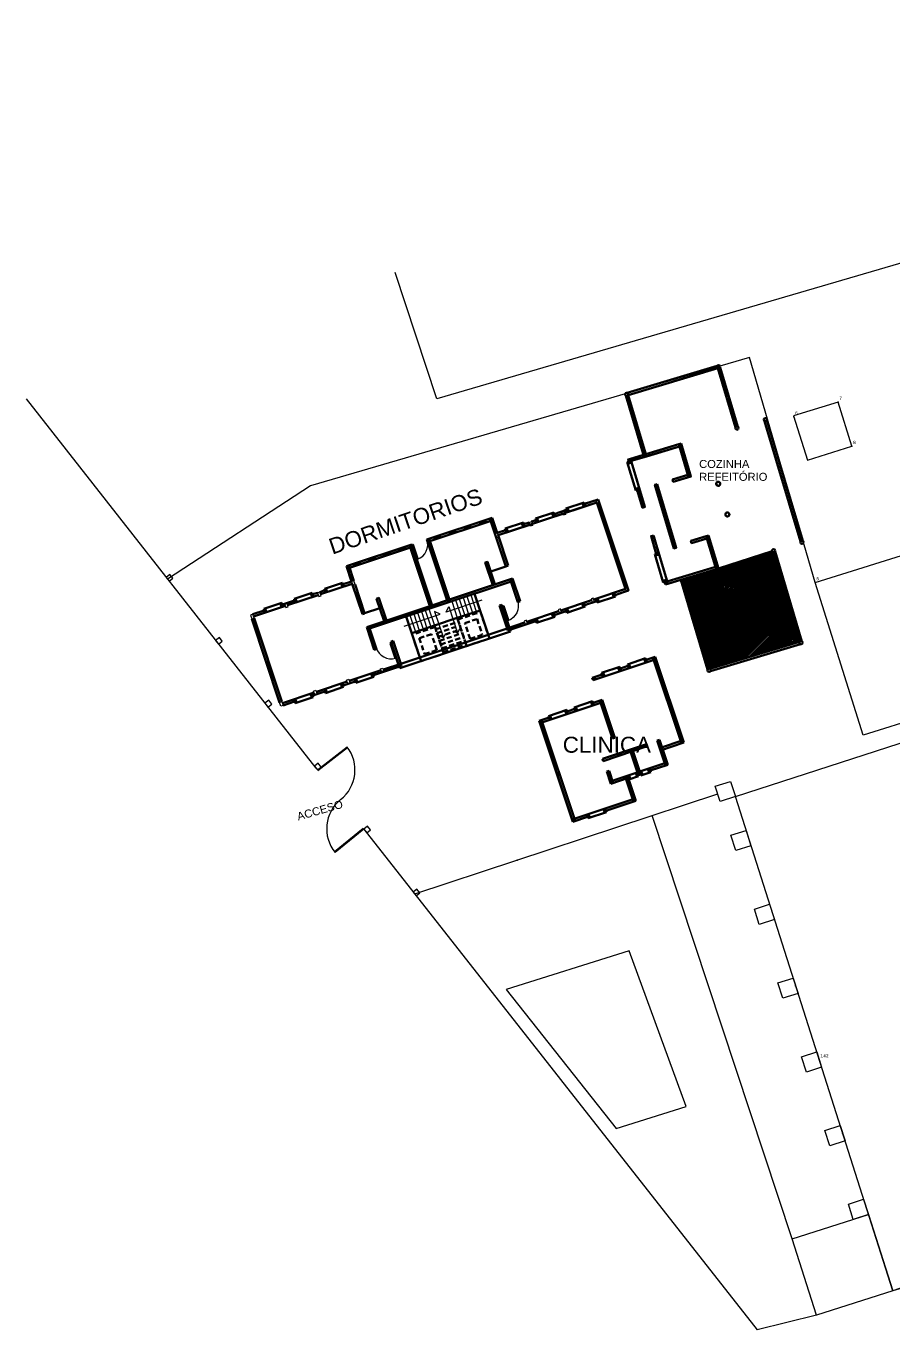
# Model space of a CAD drawing. Extents: x -98 to 79, y 8 to 90.
# Drawn here: x -97.9 to -43.7, y 8.5 to 89.9 of the extents above; entities that cross this region are included whole.
import ezdxf
from ezdxf.enums import TextEntityAlignment as Align

# ---------------------------------------------------------------- set-up
doc = ezdxf.new("R2010")
doc.units = 0
doc.header["$MEASUREMENT"] = 0
doc.linetypes.add('ACAD_ISO04W100', pattern=[30.5, 24, -3, 0.5, -3])
doc.linetypes.add('HIDDEN2', pattern=[4.7625, 3.175, -1.5875])
doc.layers.get('0').update_dxf_attribs({"linetype": 'CONTINUOUS'})
for name, color, linetype in [('CAMPOS', 7, 'CONTINUOUS'), ('CASTILLOS', 8, 'CONTINUOUS'), ('CVL_PUNTO', 7, 'CONTINUOUS'), ('EJES', 7, 'CONTINUOUS'), ('PUERTA', 35, 'CONTINUOUS')]:
    doc.layers.add(name, color=color, linetype=linetype)
doc.layers.add('MURO', color=7, linetype='CONTINUOUS', lineweight=53)
doc.styles.add('MONOTXT4', font='MONOTXT4.shx')
doc.styles.get("Standard").update_dxf_attribs({"font": 'arial.ttf'})

# ---------------------------------------------------------------- blocks, each defined once
blk = doc.blocks.new('P100')
at = {"layer": 'PUERTA'}
for p, q in [((0.95, 0), (0.9, 0)), ((0.9, 0), (0.9, -0.995)), ((0.95, 0), (0.95, -0.999))]:
    blk.add_line(p, q, dxfattribs=at)
blk.add_arc((1, 0), 1, 180, 267.13402, dxfattribs=at)
blk = doc.blocks.new('DORMITORIOS')
for p, q in [((-15.8, 6.85), (-15.8, 7)), ((-15.774, 6.963), (-15.426, 6.963)), ((-15.763, 6.94), (-15.437, 6.94)), ((-15.763, 6.93), (-15.437, 6.93)), ((-15.761, 6.887), (-15.439, 6.887)), ((-15.75, 6.92), (-15.45, 6.92)), ((-15.75, 6.917), (-15.45, 6.917)), ((-15.4, 7), (-15.4, 6.85)), ((-14.8, 6.85), (-14.8, 7)), ((-14.774, 6.963), (-14.426, 6.963)), ((-14.763, 6.94), (-14.437, 6.94)), ((-14.763, 6.93), (-14.437, 6.93)), ((-14.761, 6.887), (-14.439, 6.887)), ((-14.75, 6.92), (-14.45, 6.92)), ((-14.75, 6.917), (-14.45, 6.917)), ((-14.4, 7), (-14.4, 6.85)), ((-13.8, 6.85), (-13.8, 7)), ((-13.774, 6.963), (-13.426, 6.963)), ((-13.763, 6.94), (-13.437, 6.94)), ((-13.763, 6.93), (-13.437, 6.93)), ((-13.761, 6.887), (-13.439, 6.887)), ((-13.75, 6.92), (-13.45, 6.92)), ((-13.75, 6.917), (-13.45, 6.917)), ((-13.4, 7), (-13.4, 6.85)), ((-12.8, 6.85), (-12.8, 7)), ((-12.774, 6.963), (-12.426, 6.963)), ((-12.763, 6.94), (-12.437, 6.94)), ((-12.763, 6.93), (-12.437, 6.93)), ((-12.761, 6.887), (-12.439, 6.887)), ((-12.75, 6.92), (-12.45, 6.92)), ((-12.75, 6.917), (-12.45, 6.917)), ((-12.4, 7), (-12.4, 6.85)), ((-10.5, 6.85), (-10.5, 7)), ((-10.474, 6.963), (-10.126, 6.963)), ((-10.463, 6.94), (-10.137, 6.94)), ((-10.463, 6.93), (-10.137, 6.93)), ((-10.461, 6.887), (-10.139, 6.887)), ((-10.45, 6.92), (-10.15, 6.92)), ((-10.45, 6.917), (-10.15, 6.917)), ((-10.1, 7), (-10.1, 6.85)), ((-9.5, 6.85), (-9.5, 7)), ((-9.474, 6.963), (-9.126, 6.963)), ((-9.463, 6.94), (-9.137, 6.94)), ((-9.463, 6.93), (-9.137, 6.93)), ((-9.461, 6.887), (-9.139, 6.887)), ((-9.45, 6.92), (-9.15, 6.92)), ((-9.45, 6.917), (-9.15, 6.917)), ((-9.1, 7), (-9.1, 6.85)), ((-8.5, 6.85), (-8.5, 7)), ((-8.474, 6.963), (-8.126, 6.963)), ((-8.463, 6.94), (-8.137, 6.94)), ((-8.463, 6.93), (-8.137, 6.93)), ((-8.461, 6.887), (-8.139, 6.887)), ((-8.45, 6.92), (-8.15, 6.92)), ((-8.45, 6.917), (-8.15, 6.917)), ((-8.1, 7), (-8.1, 6.85)), ((-7.5, 6.85), (-7.5, 7)), ((-7.474, 6.963), (-7.126, 6.963)), ((-7.463, 6.94), (-7.137, 6.94)), ((-7.463, 6.93), (-7.137, 6.93)), ((-7.461, 6.887), (-7.139, 6.887)), ((-7.45, 6.92), (-7.15, 6.92)), ((-7.45, 6.917), (-7.15, 6.917)), ((-7.1, 7), (-7.1, 6.85))]:
    blk.add_line(p, q)
at = {"lineweight": 30}
for points in [[(-15.774, 6.963), (-15.795, 6.963, 0.414214), (-15.797, 6.961), (-15.797, 6.889, 0.414214), (-15.795, 6.887), (-15.761, 6.887, 0.414214), (-15.759, 6.889), (-15.759, 6.915, -0.414214), (-15.757, 6.917), (-15.75, 6.917, 0.414214), (-15.749, 6.918), (-15.749, 6.919, 0.414214), (-15.75, 6.92), (-15.77, 6.92, -0.414214), (-15.772, 6.922), (-15.772, 6.961, 0.414214)], [(-15.769, 6.93), (-15.763, 6.93, 0.414214), (-15.761, 6.932), (-15.761, 6.938, 0.414214), (-15.763, 6.94), (-15.769, 6.94, 0.414214), (-15.771, 6.938), (-15.771, 6.932, 0.414214)], [(-15.426, 6.963), (-15.405, 6.963, -0.414214), (-15.403, 6.961), (-15.403, 6.889, -0.414214), (-15.405, 6.887), (-15.439, 6.887, -0.414214), (-15.441, 6.889), (-15.441, 6.915, 0.414214), (-15.443, 6.917), (-15.45, 6.917, -0.414214), (-15.451, 6.918), (-15.451, 6.919, -0.414214), (-15.45, 6.92), (-15.43, 6.92, 0.414214), (-15.428, 6.922), (-15.428, 6.961, -0.414214)], [(-15.431, 6.93), (-15.437, 6.93, -0.414214), (-15.439, 6.932), (-15.439, 6.938, -0.414214), (-15.437, 6.94), (-15.431, 6.94, -0.414214), (-15.429, 6.938), (-15.429, 6.932, -0.414214)], [(-14.774, 6.963), (-14.795, 6.963, 0.414214), (-14.797, 6.961), (-14.797, 6.889, 0.414214), (-14.795, 6.887), (-14.761, 6.887, 0.414214), (-14.759, 6.889), (-14.759, 6.915, -0.414214), (-14.757, 6.917), (-14.75, 6.917, 0.414214), (-14.749, 6.918), (-14.749, 6.919, 0.414214), (-14.75, 6.92), (-14.77, 6.92, -0.414214), (-14.772, 6.922), (-14.772, 6.961, 0.414214)], [(-14.769, 6.93), (-14.763, 6.93, 0.414214), (-14.761, 6.932), (-14.761, 6.938, 0.414214), (-14.763, 6.94), (-14.769, 6.94, 0.414214), (-14.771, 6.938), (-14.771, 6.932, 0.414214)], [(-14.426, 6.963), (-14.405, 6.963, -0.414214), (-14.403, 6.961), (-14.403, 6.889, -0.414214), (-14.405, 6.887), (-14.439, 6.887, -0.414214), (-14.441, 6.889), (-14.441, 6.915, 0.414214), (-14.443, 6.917), (-14.45, 6.917, -0.414214), (-14.451, 6.918), (-14.451, 6.919, -0.414214), (-14.45, 6.92), (-14.43, 6.92, 0.414214), (-14.428, 6.922), (-14.428, 6.961, -0.414214)], [(-14.431, 6.93), (-14.437, 6.93, -0.414214), (-14.439, 6.932), (-14.439, 6.938, -0.414214), (-14.437, 6.94), (-14.431, 6.94, -0.414214), (-14.429, 6.938), (-14.429, 6.932, -0.414214)], [(-13.774, 6.963), (-13.795, 6.963, 0.414214), (-13.797, 6.961), (-13.797, 6.889, 0.414214), (-13.795, 6.887), (-13.761, 6.887, 0.414214), (-13.759, 6.889), (-13.759, 6.915, -0.414214), (-13.757, 6.917), (-13.75, 6.917, 0.414214), (-13.749, 6.918), (-13.749, 6.919, 0.414214), (-13.75, 6.92), (-13.77, 6.92, -0.414214), (-13.772, 6.922), (-13.772, 6.961, 0.414214)], [(-13.769, 6.93), (-13.763, 6.93, 0.414214), (-13.761, 6.932), (-13.761, 6.938, 0.414214), (-13.763, 6.94), (-13.769, 6.94, 0.414214), (-13.771, 6.938), (-13.771, 6.932, 0.414214)], [(-13.426, 6.963), (-13.405, 6.963, -0.414214), (-13.403, 6.961), (-13.403, 6.889, -0.414214), (-13.405, 6.887), (-13.439, 6.887, -0.414214), (-13.441, 6.889), (-13.441, 6.915, 0.414214), (-13.443, 6.917), (-13.45, 6.917, -0.414214), (-13.451, 6.918), (-13.451, 6.919, -0.414214), (-13.45, 6.92), (-13.43, 6.92, 0.414214), (-13.428, 6.922), (-13.428, 6.961, -0.414214)], [(-13.431, 6.93), (-13.437, 6.93, -0.414214), (-13.439, 6.932), (-13.439, 6.938, -0.414214), (-13.437, 6.94), (-13.431, 6.94, -0.414214), (-13.429, 6.938), (-13.429, 6.932, -0.414214)], [(-12.774, 6.963), (-12.795, 6.963, 0.414214), (-12.797, 6.961), (-12.797, 6.889, 0.414214), (-12.795, 6.887), (-12.761, 6.887, 0.414214), (-12.759, 6.889), (-12.759, 6.915, -0.414214), (-12.757, 6.917), (-12.75, 6.917, 0.414214), (-12.749, 6.918), (-12.749, 6.919, 0.414214), (-12.75, 6.92), (-12.77, 6.92, -0.414214), (-12.772, 6.922), (-12.772, 6.961, 0.414214)], [(-12.769, 6.93), (-12.763, 6.93, 0.414214), (-12.761, 6.932), (-12.761, 6.938, 0.414214), (-12.763, 6.94), (-12.769, 6.94, 0.414214), (-12.771, 6.938), (-12.771, 6.932, 0.414214)], [(-12.426, 6.963), (-12.405, 6.963, -0.414214), (-12.403, 6.961), (-12.403, 6.889, -0.414214), (-12.405, 6.887), (-12.439, 6.887, -0.414214), (-12.441, 6.889), (-12.441, 6.915, 0.414214), (-12.443, 6.917), (-12.45, 6.917, -0.414214), (-12.451, 6.918), (-12.451, 6.919, -0.414214), (-12.45, 6.92), (-12.43, 6.92, 0.414214), (-12.428, 6.922), (-12.428, 6.961, -0.414214)], [(-12.431, 6.93), (-12.437, 6.93, -0.414214), (-12.439, 6.932), (-12.439, 6.938, -0.414214), (-12.437, 6.94), (-12.431, 6.94, -0.414214), (-12.429, 6.938), (-12.429, 6.932, -0.414214)], [(-10.474, 6.963), (-10.495, 6.963, 0.414214), (-10.497, 6.961), (-10.497, 6.889, 0.414214), (-10.495, 6.887), (-10.461, 6.887, 0.414214), (-10.459, 6.889), (-10.459, 6.915, -0.414214), (-10.457, 6.917), (-10.45, 6.917, 0.414214), (-10.449, 6.918), (-10.449, 6.919, 0.414214), (-10.45, 6.92), (-10.47, 6.92, -0.414214), (-10.472, 6.922), (-10.472, 6.961, 0.414214)], [(-10.469, 6.93), (-10.463, 6.93, 0.414214), (-10.461, 6.932), (-10.461, 6.938, 0.414214), (-10.463, 6.94), (-10.469, 6.94, 0.414214), (-10.471, 6.938), (-10.471, 6.932, 0.414214)], [(-10.126, 6.963), (-10.105, 6.963, -0.414214), (-10.103, 6.961), (-10.103, 6.889, -0.414214), (-10.105, 6.887), (-10.139, 6.887, -0.414214), (-10.141, 6.889), (-10.141, 6.915, 0.414214), (-10.143, 6.917), (-10.15, 6.917, -0.414214), (-10.151, 6.918), (-10.151, 6.919, -0.414214), (-10.15, 6.92), (-10.13, 6.92, 0.414214), (-10.128, 6.922), (-10.128, 6.961, -0.414214)], [(-10.131, 6.93), (-10.137, 6.93, -0.414214), (-10.139, 6.932), (-10.139, 6.938, -0.414214), (-10.137, 6.94), (-10.131, 6.94, -0.414214), (-10.129, 6.938), (-10.129, 6.932, -0.414214)], [(-9.474, 6.963), (-9.495, 6.963, 0.414214), (-9.497, 6.961), (-9.497, 6.889, 0.414214), (-9.495, 6.887), (-9.461, 6.887, 0.414214), (-9.459, 6.889), (-9.459, 6.915, -0.414214), (-9.457, 6.917), (-9.45, 6.917, 0.414214), (-9.449, 6.918), (-9.449, 6.919, 0.414214), (-9.45, 6.92), (-9.47, 6.92, -0.414214), (-9.472, 6.922), (-9.472, 6.961, 0.414214)], [(-9.469, 6.93), (-9.463, 6.93, 0.414214), (-9.461, 6.932), (-9.461, 6.938, 0.414214), (-9.463, 6.94), (-9.469, 6.94, 0.414214), (-9.471, 6.938), (-9.471, 6.932, 0.414214)], [(-9.126, 6.963), (-9.105, 6.963, -0.414214), (-9.103, 6.961), (-9.103, 6.889, -0.414214), (-9.105, 6.887), (-9.139, 6.887, -0.414214), (-9.141, 6.889), (-9.141, 6.915, 0.414214), (-9.143, 6.917), (-9.15, 6.917, -0.414214), (-9.151, 6.918), (-9.151, 6.919, -0.414214), (-9.15, 6.92), (-9.13, 6.92, 0.414214), (-9.128, 6.922), (-9.128, 6.961, -0.414214)], [(-9.131, 6.93), (-9.137, 6.93, -0.414214), (-9.139, 6.932), (-9.139, 6.938, -0.414214), (-9.137, 6.94), (-9.131, 6.94, -0.414214), (-9.129, 6.938), (-9.129, 6.932, -0.414214)], [(-8.474, 6.963), (-8.495, 6.963, 0.414214), (-8.497, 6.961), (-8.497, 6.889, 0.414214), (-8.495, 6.887), (-8.461, 6.887, 0.414214), (-8.459, 6.889), (-8.459, 6.915, -0.414214), (-8.457, 6.917), (-8.45, 6.917, 0.414214), (-8.449, 6.918), (-8.449, 6.919, 0.414214), (-8.45, 6.92), (-8.47, 6.92, -0.414214), (-8.472, 6.922), (-8.472, 6.961, 0.414214)], [(-8.469, 6.93), (-8.463, 6.93, 0.414214), (-8.461, 6.932), (-8.461, 6.938, 0.414214), (-8.463, 6.94), (-8.469, 6.94, 0.414214), (-8.471, 6.938), (-8.471, 6.932, 0.414214)], [(-8.126, 6.963), (-8.105, 6.963, -0.414214), (-8.103, 6.961), (-8.103, 6.889, -0.414214), (-8.105, 6.887), (-8.139, 6.887, -0.414214), (-8.141, 6.889), (-8.141, 6.915, 0.414214), (-8.143, 6.917), (-8.15, 6.917, -0.414214), (-8.151, 6.918), (-8.151, 6.919, -0.414214), (-8.15, 6.92), (-8.13, 6.92, 0.414214), (-8.128, 6.922), (-8.128, 6.961, -0.414214)], [(-8.131, 6.93), (-8.137, 6.93, -0.414214), (-8.139, 6.932), (-8.139, 6.938, -0.414214), (-8.137, 6.94), (-8.131, 6.94, -0.414214), (-8.129, 6.938), (-8.129, 6.932, -0.414214)], [(-7.474, 6.963), (-7.495, 6.963, 0.414214), (-7.497, 6.961), (-7.497, 6.889, 0.414214), (-7.495, 6.887), (-7.461, 6.887, 0.414214), (-7.459, 6.889), (-7.459, 6.915, -0.414214), (-7.457, 6.917), (-7.45, 6.917, 0.414214), (-7.449, 6.918), (-7.449, 6.919, 0.414214), (-7.45, 6.92), (-7.47, 6.92, -0.414214), (-7.472, 6.922), (-7.472, 6.961, 0.414214)], [(-7.469, 6.93), (-7.463, 6.93, 0.414214), (-7.461, 6.932), (-7.461, 6.938, 0.414214), (-7.463, 6.94), (-7.469, 6.94, 0.414214), (-7.471, 6.938), (-7.471, 6.932, 0.414214)], [(-7.126, 6.963), (-7.105, 6.963, -0.414214), (-7.103, 6.961), (-7.103, 6.889, -0.414214), (-7.105, 6.887), (-7.139, 6.887, -0.414214), (-7.141, 6.889), (-7.141, 6.915, 0.414214), (-7.143, 6.917), (-7.15, 6.917, -0.414214), (-7.151, 6.918), (-7.151, 6.919, -0.414214), (-7.15, 6.92), (-7.13, 6.92, 0.414214), (-7.128, 6.922), (-7.128, 6.961, -0.414214)], [(-7.131, 6.93), (-7.137, 6.93, -0.414214), (-7.139, 6.932), (-7.139, 6.938, -0.414214), (-7.137, 6.94), (-7.131, 6.94, -0.414214), (-7.129, 6.938), (-7.129, 6.932, -0.414214)]]:
    blk.add_lwpolyline(points, format="xyb", close=True, dxfattribs=at)
at = {"color": 4}
for points in [[(-15.5, 6.922), (-15.771, 6.922), (-15.771, 6.928), (-15.5, 6.928), (-15.429, 6.928), (-15.429, 6.922)], [(-14.5, 6.922), (-14.771, 6.922), (-14.771, 6.928), (-14.5, 6.928), (-14.429, 6.928), (-14.429, 6.922)], [(-13.5, 6.922), (-13.771, 6.922), (-13.771, 6.928), (-13.5, 6.928), (-13.429, 6.928), (-13.429, 6.922)], [(-12.5, 6.922), (-12.771, 6.922), (-12.771, 6.928), (-12.5, 6.928), (-12.429, 6.928), (-12.429, 6.922)], [(-10.2, 6.922), (-10.471, 6.922), (-10.471, 6.928), (-10.2, 6.928), (-10.129, 6.928), (-10.129, 6.922)], [(-9.2, 6.922), (-9.471, 6.922), (-9.471, 6.928), (-9.2, 6.928), (-9.129, 6.928), (-9.129, 6.922)], [(-8.2, 6.922), (-8.471, 6.922), (-8.471, 6.928), (-8.2, 6.928), (-8.129, 6.928), (-8.129, 6.922)], [(-7.2, 6.922), (-7.471, 6.922), (-7.471, 6.928), (-7.2, 6.928), (-7.129, 6.928), (-7.129, 6.922)]]:
    blk.add_lwpolyline(points, close=True, dxfattribs=at)
at = {"layer": 'CASTILLOS', "color": 41}
for p, q in [((-13.45, 2.85), (-13.45, 1.75)), ((-13.2, 2.85), (-13.2, 1.75)), ((-12.95, 2.85), (-12.95, 1.75)), ((-12.7, 2.85), (-12.7, 1.75)), ((-12.45, 2.85), (-12.45, 1.75)), ((-12.2, 2.85), (-12.2, 1.75)), ((-11.648, 2.317), (-11.919, 2.587)), ((-11.919, 2.587), (-11.919, 0.836)), ((-11.252, 2.317), (-10.981, 2.587)), ((-10.981, 2.587), (-10.981, 0.836)), ((-10.7, 2.85), (-10.7, 1.75)), ((-10.45, 2.85), (-10.45, 1.75)), ((-10.2, 2.85), (-10.2, 1.75)), ((-9.95, 2.85), (-9.95, 1.75)), ((-9.7, 2.85), (-9.7, 1.75)), ((-9.45, 2.85), (-9.45, 1.75)), ((-14, 2.317), (-11.648, 2.317)), ((-8.9, 2.317), (-11.252, 2.317)), ((-11.919, 0.836), (-12.133, 1.049)), ((-11.919, 0.836), (-11.705, 1.049)), ((-10.981, 0.836), (-11.195, 1.049)), ((-10.981, 0.836), (-10.767, 1.049))]:
    blk.add_line(p, q, dxfattribs=at)
at = {"layer": 'CASTILLOS'}
for points in [[(-22.9, 5.75), (-22.75, 5.75), (-22.75, 6), (-22.9, 6)], [(-20.658, 5.75), (-20.508, 5.75), (-20.508, 6), (-20.658, 6)], [(-18.492, 5.75), (-18.342, 5.75), (-18.342, 6), (-18.492, 6)], [(-16.25, 5.75), (-16.1, 5.75), (-16.1, 6), (-16.25, 6)], [(-6.65, 5.75), (-6.8, 5.75), (-6.8, 6), (-6.65, 6)], [(-4.408, 5.75), (-4.558, 5.75), (-4.558, 6), (-4.408, 6)], [(-2.242, 5.75), (-2.392, 5.75), (-2.392, 6), (-2.242, 6)], [(0, 5.75), (-0.15, 5.75), (-0.15, 6), (0, 6)], [(-22.9, 0.25), (-22.75, 0.25), (-22.75, 0), (-22.9, 0)], [(-20.658, 0.25), (-20.508, 0.25), (-20.508, 0), (-20.658, 0)], [(-18.492, 0.25), (-18.342, 0.25), (-18.342, 0), (-18.492, 0)], [(-16.25, 0.25), (-16.1, 0.25), (-16.1, 0), (-16.25, 0)], [(-6.65, 0.25), (-6.8, 0.25), (-6.8, 0), (-6.65, 0)], [(-4.408, 0.25), (-4.558, 0.25), (-4.558, 0), (-4.408, 0)], [(-2.242, 0.25), (-2.392, 0.25), (-2.392, 0), (-2.242, 0)], [(0, 0.25), (-0.15, 0.25), (-0.15, 0), (0, 0)]]:
    blk.add_lwpolyline(points, close=True, dxfattribs=at)
at = {"layer": 'CVL_PUNTO', "color": 2}
blk.add_point((0, 0, 99.025), dxfattribs=at)
at = {"layer": 'EJES', "linetype": 'ACAD_ISO04W100', "ltscale": 0.01}
for p in [(-16.8, 0.075), (-15.025, 0.075)]:
    blk.add_line(p, (-15.025, 0.075), dxfattribs=at)
at = {"layer": 'MURO'}
for p, q in [((-16.25, 6), (-16.25, 7)), ((-16.25, 7), (-11.95, 7)), ((-16.25, 6.85), (-11.95, 6.85)), ((-16.1, 6), (-16.1, 7)), ((-16.1, 6.85), (-12.1, 6.85)), ((-12.1, 7), (-12.1, 2.85)), ((-11.95, 7), (-11.95, 2.85)), ((-10.95, 2.85), (-10.95, 7)), ((-10.95, 7), (-6.65, 7)), ((-10.95, 6.85), (-6.65, 6.85)), ((-10.8, 2.85), (-10.8, 7)), ((-6.8, 7), (-6.8, 3.85)), ((-6.65, 7), (-6.65, 6)), ((-22.9, 5.75), (-22.9, 0.25)), ((-22, 6), (-22.75, 6)), ((-22.75, 5.85), (-20.658, 5.85)), ((-22.75, 0.25), (-22.75, 5.75)), ((-20.8, 6.1), (-22, 6.1)), ((-22, 6.1), (-22, 5.85)), ((-21.9, 6.1), (-21.9, 5.85)), ((-20.9, 6.1), (-20.9, 5.85)), ((-20.8, 6.1), (-20.8, 5.85)), ((-20, 6), (-20.8, 6)), ((-20.508, 5.85), (-18.492, 5.85)), ((-20, 6.1), (-20, 5.85)), ((-18.8, 6.1), (-20, 6.1)), ((-19.9, 6.1), (-19.9, 5.85)), ((-18.9, 6.1), (-18.9, 5.85)), ((-18.8, 6.1), (-18.8, 5.85)), ((-18.492, 6), (-18.8, 6)), ((-18, 6), (-18.342, 6)), ((-18.342, 5.85), (-16.25, 5.85)), ((-16.8, 6.1), (-18, 6.1)), ((-18, 6.1), (-18, 5.85)), ((-17.9, 6.1), (-17.9, 5.85)), ((-16.9, 6.1), (-16.9, 5.85)), ((-16.8, 6.1), (-16.8, 5.85)), ((-16.8, 6), (-16.25, 6)), ((-16.25, 5.85), (-16.25, 3.85)), ((-16.1, 3.851), (-16.1, 5.75)), ((-6.65, 6), (-6.1, 6)), ((-6.65, 3.85), (-6.65, 5.85)), ((-6.65, 5.85), (-0.15, 5.85)), ((-4.558, 5.85), (-6.65, 5.85)), ((-6.1, 6.1), (-4.9, 6.1)), ((-6.1, 6.1), (-6.1, 5.85)), ((-6, 6.1), (-6, 5.85)), ((-5, 6.1), (-5, 5.85)), ((-4.9, 6.1), (-4.9, 5.85)), ((-4.9, 6), (-4.558, 6)), ((-4.408, 6), (-4.1, 6)), ((-2.392, 5.85), (-4.408, 5.85)), ((-4.1, 6.1), (-4.1, 5.85)), ((-4.1, 6.1), (-2.9, 6.1)), ((-4, 6.1), (-4, 5.85)), ((-3, 6.1), (-3, 5.85)), ((-2.9, 6.1), (-2.9, 5.85)), ((-2.9, 6), (-2.1, 6)), ((-0.15, 5.85), (-2.242, 5.85)), ((-2.1, 6.1), (-0.9, 6.1)), ((-2.1, 6.1), (-2.1, 5.85)), ((-2, 6.1), (-2, 5.85)), ((-1, 6.1), (-1, 5.85)), ((-0.9, 6.1), (-0.9, 5.85)), ((-0.9, 6), (0, 6)), ((-0.9, 6), (-0.15, 6)), ((-0.15, 5.85), (-0.15, 0.15)), ((0, 6), (0, 0)), ((-15.1, 3), (-15.1, 4.48)), ((-14.951, 4.481), (-15.099, 4.481)), ((-14.95, 3), (-14.95, 4.48)), ((-7.95, 3), (-7.95, 4.48)), ((-7.949, 4.481), (-7.801, 4.481)), ((-7.8, 3), (-7.8, 4.48)), ((-16.25, 3.85), (-16.101, 3.85)), ((-16.1, 3.851), (-15.1, 3.851)), ((-6.8, 3.85), (-7.8, 3.85)), ((-6.65, 3.85), (-6.8, 3.85)), ((-12.1, 3), (-16.25, 3)), ((-16.25, 3), (-16.25, 3)), ((-16.25, 3), (-16.25, 1.5)), ((-16.25, 2.85), (-6.65, 2.85)), ((-16.1, 1.5), (-16.1, 3)), ((-13.7, 0.15), (-13.7, 2.85)), ((-12.1, 3), (-10.8, 3)), ((-6.65, 3), (-10.8, 3)), ((-9.2, 0.15), (-9.2, 2.85)), ((-6.8, 3), (-6.8, 1.5)), ((-6.65, 1.5), (-6.65, 3)), ((-16.1, 1.65), (-16.25, 1.65)), ((-14.95, 1.65), (-15.1, 1.65)), ((-15.1, 1.65), (-15.1, 0)), ((-14.95, 0), (-14.95, 1.65)), ((-13.7, 1.75), (-12.2, 1.75)), ((-12.2, 1.75), (-10.7, 1.75)), ((-10.7, 1.75), (-9.2, 1.75)), ((-7.8, 1.65), (-7.95, 1.65)), ((-7.95, 1.65), (-7.95, 0)), ((-7.8, 0), (-7.8, 1.65)), ((-6.8, 1.65), (-6.65, 1.65)), ((-16.25, 1.5), (-16.1, 1.5)), ((-16.25, 1.5), (-16.1, 1.5)), ((-15.1, 1.5), (-14.95, 1.5)), ((-7.8, 1.5), (-7.95, 1.5)), ((-6.8, 1.5), (-6.65, 1.5)), ((-20.658, 0.15), (-22.75, 0.15)), ((-22, -0.1), (-22, 0.15)), ((-21.9, -0.1), (-21.9, 0.15)), ((-20.9, -0.1), (-20.9, 0.15)), ((-20.8, -0.1), (-20.8, 0.15)), ((-18.492, 0.15), (-20.508, 0.15)), ((-20, -0.1), (-20, 0.15)), ((-19.9, -0.1), (-19.9, 0.15)), ((-18.9, -0.1), (-18.9, 0.15)), ((-18.8, -0.1), (-18.8, 0.15)), ((-16.25, 0.15), (-18.342, 0.15)), ((-18, -0.1), (-18, 0.15)), ((-17.9, -0.1), (-17.9, 0.15)), ((-16.9, -0.1), (-16.9, 0.15)), ((-16.8, -0.1), (-16.8, 0.15)), ((-14.95, 0.15), (-16.1, 0.15)), ((-7.95, 0.15), (-14.95, 0.15)), ((-7.95, 0.15), (-6.8, 0.15)), ((-6.65, 0.15), (-4.558, 0.15)), ((-6.1, -0.1), (-6.1, 0.15)), ((-6, -0.1), (-6, 0.15)), ((-5, -0.1), (-5, 0.15)), ((-4.9, -0.1), (-4.9, 0.15)), ((-4.408, 0.15), (-2.392, 0.15)), ((-4.1, -0.1), (-4.1, 0.15)), ((-4, -0.1), (-4, 0.15)), ((-3, -0.1), (-3, 0.15)), ((-2.9, -0.1), (-2.9, 0.15)), ((-2.242, 0.15), (-0.15, 0.15)), ((-2.1, -0.1), (-2.1, 0.15)), ((-2, -0.1), (-2, 0.15)), ((-1, -0.1), (-1, 0.15)), ((-0.9, -0.1), (-0.9, 0.15)), ((-22, 0), (-22.75, 0)), ((-20.8, -0.1), (-22, -0.1)), ((-20, 0), (-20.8, 0)), ((-20, 0), (-20.8, 0)), ((-18.8, -0.1), (-20, -0.1)), ((-18, 0), (-18.8, 0)), ((-18, 0), (-18.8, 0)), ((-16.8, -0.1), (-18, -0.1)), ((-16.8, 0), (-14.95, 0)), ((-15.1, 0), (-15.1, -0.1)), ((-15.1, -0.1), (-7.8, -0.1)), ((-7.95, 0), (-6.1, 0)), ((-7.8, 0), (-7.8, -0.1)), ((-6.1, -0.1), (-4.9, -0.1)), ((-4.9, 0), (-4.1, 0)), ((-4.9, 0), (-4.1, 0)), ((-4.1, -0.1), (-2.9, -0.1)), ((-2.9, 0), (-2.1, 0)), ((-2.9, 0), (-2.1, 0)), ((-2.1, -0.1), (-0.9, -0.1)), ((-0.9, 0), (0, 0)), ((-0.9, 0), (-0.15, 0))]:
    blk.add_line(p, q, dxfattribs=at)
at = {"layer": 'MURO', "linetype": 'HIDDEN2', "ltscale": 0.1}
for p, q in [((-12.2, 1.75), (-12.2, 0)), ((-10.7, 1.75), (-10.7, 0)), ((-12.2, 1.5), (-10.7, 1.5)), ((-12.2, 1.25), (-10.7, 1.25)), ((-12.2, 1), (-10.7, 1)), ((-12.2, 0.75), (-10.7, 0.75)), ((-12.2, 0.75), (-10.7, 0.75)), ((-12.2, 0.5), (-10.7, 0.5)), ((-12.2, 0.25), (-10.7, 0.25)), ((-12.2, 0), (-10.7, 0))]:
    blk.add_line(p, q, dxfattribs=at)
for points in [[(-13.7, -0.1), (-12.2, -0.1), (-12.2, 1.65), (-13.7, 1.65)], [(-9.2, -0.1), (-10.7, -0.1), (-10.7, 1.65), (-9.2, 1.65)], [(-13.35, 0.25), (-12.55, 0.25), (-12.55, 1.3), (-13.35, 1.3)], [(-9.55, 0.25), (-10.35, 0.25), (-10.35, 1.3), (-9.55, 1.3)]]:
    blk.add_lwpolyline(points, close=True, dxfattribs=at)
at = {"layer": 'MURO'}
for centre, start, end in [((-15.099, 4.48), 90, 180), ((-14.951, 4.48), 0, 90), ((-7.949, 4.48), 90, 180), ((-7.801, 4.48), 0, 90), ((-16.101, 3.851), 270, 0)]:
    blk.add_arc(centre, 0.001, start, end, dxfattribs=at)
at = {"layer": 'PUERTA'}
for p, q in [((-11.9, 7), (-11.865, 7)), ((-11.9, 7), (-11.9, 6.015)), ((-11.865, 7), (-11.865, 6.017))]:
    blk.add_line(p, q, dxfattribs=at)
blk.add_arc((-11.935, 7), 0.985, 272.04671, 0, dxfattribs=at)
at = {"layer": 'PUERTA', "color": 41}
blk.add_blockref('P100', (-16.1, 1.575), dxfattribs=at)
at = {"layer": 'PUERTA', "color": 41, "xscale": -1}
blk.add_blockref('P100', (-6.8, 1.575), dxfattribs=at)
blk = doc.blocks.new('CLINICA')
at = {"layer": 'MURO'}
for p, q in [((-4.15, -1.5), (-4.15, 0)), ((-4.15, 0), (-2.175, 0)), ((-4, -1.65), (-4, 0)), ((-0.975, 0.1), (-2.175, 0.1)), ((-2.175, 0.1), (-2.175, -0.15)), ((-2.075, 0.1), (-2.075, -0.15)), ((-1.075, 0.1), (-1.075, -0.15)), ((-0.975, 0.1), (-0.975, -0.15)), ((-0.975, 0), (0, 0)), ((-0.15, 0), (-0.15, -6.65)), ((0, 0), (0, -6.65)), ((-4.15, -0.15), (0, -0.15)), ((-6.75, -3.15), (-6.75, -1.5)), ((-6.75, -1.5), (-5.6, -1.5)), ((-6.6, -3.15), (-6.6, -1.5)), ((-5.6, -1.4), (-4.95, -1.4)), ((-5.6, -1.4), (-5.6, -1.65)), ((-5.5, -1.4), (-5.5, -1.65)), ((-5.05, -1.4), (-5.05, -1.65)), ((-4.95, -1.4), (-4.95, -1.65)), ((-4.95, -3.15), (-4.95, -1.5)), ((-4.95, -1.5), (-4.8, -1.5)), ((-4.15, -1.4), (-4.8, -1.4)), ((-4.8, -1.4), (-4.8, -1.65)), ((-4.8, -3.15), (-4.8, -1.5)), ((-4.7, -1.4), (-4.7, -1.65)), ((-4.25, -1.4), (-4.25, -1.65)), ((-4.15, -1.4), (-4.15, -1.65)), ((-4.15, -1.5), (-3, -1.5)), ((-3.15, -1.5), (-3.15, -2.3)), ((-3, -1.5), (-3, -2.3)), ((-6.75, -1.65), (-3, -1.65)), ((-3, -2.3), (-3.15, -2.3)), ((-8.15, -8.15), (-8.15, -2.5)), ((-8.15, -2.5), (-6.6, -2.5)), ((-8.15, -2.65), (-6.6, -2.65)), ((-8, -8.15), (-8, -2.5)), ((-6.6, -3.15), (-6.75, -3.15)), ((-3, -3), (-5.9, -3)), ((-5.9, -3.15), (-5.9, -3)), ((-3, -3.15), (-5.9, -3.15)), ((-4.15, -3), (-4.15, -3.15)), ((-4, -3), (-4, -3.15)), ((-3, -3), (-3, -3.15)), ((0, -3), (-0.15, -3)), ((0, -3.15), (-0.15, -3.15)), ((-4.15, -6.65), (-4.15, -4.15)), ((-4, -4.15), (-4.15, -4.15)), ((-4, -6.65), (-4, -4.15)), ((-8, -6.5), (-8.15, -6.5)), ((0, -6.5), (-4.15, -6.5)), ((-3.55, -6.75), (-3.55, -6.5)), ((-3.45, -6.75), (-3.45, -6.5)), ((-2.45, -6.75), (-2.45, -6.5)), ((-2.35, -6.75), (-2.35, -6.5)), ((-1.85, -6.75), (-1.85, -6.5)), ((-1.75, -6.75), (-1.75, -6.5)), ((-0.75, -6.75), (-0.75, -6.5)), ((-0.65, -6.75), (-0.65, -6.5)), ((-8, -6.65), (-8.15, -6.65)), ((-3.55, -6.65), (-4.15, -6.65)), ((-2.35, -6.75), (-3.55, -6.75)), ((-1.85, -6.65), (-2.35, -6.65)), ((-1.85, -6.65), (-2.35, -6.65)), ((-0.65, -6.75), (-1.85, -6.75)), ((0, -6.65), (-0.65, -6.65)), ((-4, -8), (-8.15, -8)), ((-7.55, -8.25), (-7.55, -8)), ((-7.45, -8.25), (-7.45, -8)), ((-6.45, -8.25), (-6.45, -8)), ((-6.35, -8.25), (-6.35, -8)), ((-5.85, -8.25), (-5.85, -8)), ((-5.75, -8.25), (-5.75, -8)), ((-4.75, -8.25), (-4.75, -8)), ((-4.65, -8.25), (-4.65, -8)), ((-4.15, -8), (-4.15, -8.15)), ((-4, -8), (-4, -8.15)), ((-7.55, -8.15), (-8.15, -8.15)), ((-6.35, -8.25), (-7.55, -8.25)), ((-5.85, -8.15), (-6.35, -8.15)), ((-4.65, -8.25), (-5.85, -8.25)), ((-4, -8.15), (-4.65, -8.15))]:
    blk.add_line(p, q, dxfattribs=at)
blk = doc.blocks.new('CAFETERIA')
at = {"layer": 'MURO'}
for p, q in [((0, 0), (0, -4.009)), ((6.009, 0.141), (0.141, 0.141)), ((6.15, -3.868), (6.15, 0)), ((6, -0.009), (0.15, -0.009)), ((0.15, -0.009), (0.15, -4.009)), ((6, -3.868), (6, -0.009)), ((-1.1, -4.009), (-1.1, -5.859)), ((-1.1, -4.009), (-0.85, -4.009)), ((-1, -3.859), (-1, -4.009)), ((-0.85, -3.859), (-0.85, -7.009)), ((2.45, -4.009), (-0.85, -4.009)), ((2.3, -6.01), (2.3, -3.859)), ((6, -4.009), (6, -4)), ((7.85, -11.868), (7.85, -4)), ((8, -11.868), (8, -4)), ((-1.1, -4.109), (-0.85, -4.109)), ((-1.1, -5.759), (-0.85, -5.759)), ((-1.1, -5.859), (-0.85, -5.859)), ((-1, -5.859), (-1, -7.009)), ((0.15, -5.859), (0.15, -10.009)), ((0.15, -5.859), (0.3, -5.859)), ((0.3, -6.009), (0.15, -6.009)), ((0.3, -5.859), (0.3, -10.009)), ((1.3, -5.859), (1.3, -6.009)), ((1.3, -5.859), (2.45, -5.859)), ((1.3, -6.009), (2.45, -6.009)), ((-0.85, -6.859), (-1, -6.859)), ((-1, -7.009), (-0.85, -7.009)), ((-0.85, -8.859), (-1, -8.859)), ((-1, -8.859), (-1, -10.009)), ((-0.85, -8.859), (-0.85, -12.009)), ((-0.85, -9.009), (-1, -9.009)), ((-1.1, -11.859), (-1.1, -10.009)), ((-1.1, -10.009), (-0.85, -10.009)), ((-1.1, -10.109), (-0.85, -10.109)), ((0.3, -9.859), (0.15, -9.859)), ((0.15, -10.009), (0.3, -10.009)), ((1.3, -9.859), (2.45, -9.859)), ((1.3, -10.009), (1.3, -9.859)), ((1.3, -10.009), (2.45, -10.009)), ((2.3, -12.009), (2.3, -9.857)), ((2.45, -12.009), (2.45, -9.859)), ((-1.1, -11.759), (-0.85, -11.759)), ((-1.1, -11.859), (-0.85, -11.859)), ((-1, -11.859), (2.45, -11.859)), ((-1, -11.859), (-1, -12.009)), ((-1, -12.009), (2.45, -12.009)), ((0, -12.009), (0, -17.868)), ((0.15, -12.009), (0.15, -17.859)), ((6, -17.859), (6, -12)), ((6.15, -17.868), (6.15, -12)), ((0.15, -17.859), (6, -17.859)), ((0.141, -18.009), (6.009, -18.009))]:
    blk.add_line(p, q, dxfattribs=at)
for points in [[(-0.85, -3.859), (-1, -3.859), (-1, -4.009), (-0.85, -4.009)], [(0, -3.859), (-0.85, -3.859), (-0.85, -4.009), (0, -4.009)], [(0.15, -3.859), (0, -3.859), (0, -4.009), (0.15, -4.009)], [(2.3, -3.859), (0.15, -3.859), (0.15, -4.009), (2.3, -4.009)], [(2.45, -3.859), (2.3, -3.859), (2.3, -4.009), (2.45, -4.009)], [(2.45, -4.009), (2.3, -4.009), (2.3, -5.859), (2.45, -5.859)], [(-0.85, -5.859), (-1, -5.859), (-1, -6.859), (-0.85, -6.859)], [(0.3, -5.859), (0.15, -5.859), (0.15, -6.009), (0.3, -6.009)], [(0.3, -6.009), (0.15, -6.009), (0.15, -9.859), (0.3, -9.859)], [(2.3, -5.859), (1.3, -5.859), (1.3, -6.009), (2.3, -6.009)], [(2.45, -5.859), (2.3, -5.859), (2.3, -6.009), (2.45, -6.009)], [(-0.85, -6.859), (-1, -6.859), (-1, -7.009), (-0.85, -7.009)], [(-0.85, -8.859), (-1, -8.859), (-1, -9.009), (-0.85, -9.009)], [(-0.85, -9.009), (-1, -9.009), (-1, -10.009), (-0.85, -10.009)], [(0.3, -9.859), (0.15, -9.859), (0.15, -10.009), (0.3, -10.009)], [(2.3, -9.859), (1.3, -9.859), (1.3, -10.009), (2.3, -10.009)], [(2.45, -9.859), (2.3, -9.859), (2.3, -10.009), (2.45, -10.009)]]:
    blk.add_lwpolyline(points, close=True, dxfattribs=at)
for points in [[(4.082, -6.934, 1), (3.832, -6.934, 1)], [(3.832, -8.934, 1), (4.082, -8.934, 1)]]:
    blk.add_lwpolyline(points, format="xyb", close=True, dxfattribs=at)
for centre, radius in [((0.075, 0.066), 0.1), ((6.075, 0.066), 0.1), ((6.075, -3.934), 0.1), ((7.925, -3.934), 0.1), ((3.957, -6.934), 0.125), ((3.957, -8.934), 0.125), ((6.075, -11.934), 0.1), ((7.925, -11.934), 0.1), ((0.075, -17.934), 0.1), ((6.075, -17.934), 0.1)]:
    blk.add_circle(centre, radius, dxfattribs=at)

msp = doc.modelspace()

# ---------------------------------------------------------------- hatches: boundary and pattern name
at = {"layer": 'MURO'}
h = msp.add_hatch(dxfattribs=at)
h.set_pattern_fill('ANSI31', color=256, style=0)
h.paths.add_polyline_path([(-51.245, 57.068, -0.177337), (-51.287, 57.122), (-54.643, 56.043), (-56.847, 55.385), (-55.173, 49.78), (-49.567, 51.454)])
h.paths.add_polyline_path([(-56.369, 51.16), (-49.332, 53.192), (-49.547, 53.937), (-56.584, 51.905)], flags=9)

# ---------------------------------------------------------------- linework, layer by layer
at = {"layer": 'CAMPOS'}
for p, q in [((-52.701, 69.227), (-80.121, 61.202)), ((-48.59, 55.18), (-52.701, 69.227)), ((-97.901, 66.638), (-79.79, 43.57)), ((-48.59, 55.18), (-24.765, 62.64)), ((-80.121, 61.202), (-89.054, 55.369)), ((-53.583, 41.789), (-11.725, 55.395)), ((-45.598, 45.625), (-48.59, 55.18)), ((-21.771, 53.117), (-45.598, 45.625)), ((-79.697, 43.453), (-77.848, 44.903)), ((-79.666, 43.413), (-77.817, 44.863)), ((-73.616, 35.705), (-54.687, 41.962)), ((-43.748, 10.908), (-53.583, 41.789)), ((-50.029, 14.157), (-58.773, 40.612)), ((-76.828, 39.794), (-78.624, 38.339)), ((-76.797, 39.755), (-78.593, 38.3)), ((-76.796, 39.756), (-52.228, 8.462)), ((-1.346, 23.467), (-43.748, 10.908))]:
    msp.add_line(p, q, dxfattribs=at)
for points in [[(-18.032, 89.942), (-15.751, 83.167), (-15.751, 83.167), (-72.226, 66.638), (-74.835, 74.539)], [(-1.346, 23.467), (-24.558, 17.05), (-38.195, 12.84), (-43.748, 10.908), (-48.513, 9.393), (-52.228, 8.462)]]:
    msp.add_lwpolyline(points, dxfattribs=at)
for points in [[(-49.079, 62.821), (-46.299, 63.691), (-47.162, 66.449), (-49.943, 65.579)], [(-89.147, 55.487), (-88.96, 55.252), (-88.726, 55.439), (-88.913, 55.674)], [(-86.06, 51.554), (-85.873, 51.319), (-85.638, 51.506), (-85.825, 51.741)], [(-82.972, 47.621), (-82.785, 47.387), (-82.55, 47.574), (-82.737, 47.808)], [(-79.884, 43.687), (-79.697, 43.453), (-79.462, 43.64), (-79.649, 43.874)], [(-54.839, 42.439), (-53.886, 42.742), (-53.583, 41.789), (-54.536, 41.486)], [(-76.797, 39.755), (-76.61, 39.521), (-76.375, 39.708), (-76.562, 39.942)], [(-53.863, 39.372), (-52.91, 39.675), (-52.607, 38.722), (-53.56, 38.419)], [(-73.709, 35.823), (-73.522, 35.588), (-73.288, 35.775), (-73.475, 36.01)], [(-52.392, 34.758), (-51.439, 35.061), (-51.136, 34.108), (-52.089, 33.805)], [(-60.218, 32.162), (-67.893, 29.746), (-61.031, 21.055), (-56.652, 22.423)], [(-50.921, 30.144), (-49.968, 30.448), (-49.665, 29.495), (-50.618, 29.191)], [(-49.449, 25.531), (-48.497, 25.834), (-48.193, 24.881), (-49.146, 24.578)], [(-47.985, 20.927), (-47.032, 21.23), (-46.729, 20.277), (-47.682, 19.974)], [(-46.52, 16.323), (-45.567, 16.626), (-45.264, 15.673), (-46.217, 15.37)], [(-50.029, 14.157), (-45.264, 15.673), (-43.748, 10.908), (-48.513, 9.393)]]:
    msp.add_lwpolyline(points, close=True, dxfattribs=at)
for centre, start, end in [((-79.697, 43.453), 308.10744, 38.10744), ((-76.768, 39.779), 129.02116, 219.02116)]:
    msp.add_arc(centre, 2.349, start, end, dxfattribs=at)
for p in [(-47.162, 66.449, 98.936), (-49.925, 65.522, 98.994), (-46.299, 63.691, 99.039), (-48.59, 55.18, 98.428), (-67.21, 37.823, 98.333), (-49.816, 29.971, 99.665), (-48.345, 25.357, 99.668), (-46.88, 20.753, 99.683)]:
    msp.add_point(p, dxfattribs=at)
at = {"layer": 'MURO'}
msp.add_line((-54.643, 56.043), (-51.287, 57.122), dxfattribs=at)

# ---------------------------------------------------------------- block references
at = {"layer": 'CAMPOS'}
for name, p, rotation in [('CAFETERIA', (-60.428, 66.848), 16.63374165099328), ('DORMITORIOS', (-60.253, 54.672), 18.40071190475696), ('CLINICA', (-63.735, 40.219), 198.4715190823847)]:
    msp.add_blockref(name, p, dxfattribs=dict(at, rotation=rotation))

# ---------------------------------------------------------------- texts
at = {"layer": 'CAMPOS', "style": 'MONOTXT4'}
for s, p in [('7', (-47.091, 66.52)), ('6', (-49.854, 65.593)), ('8', (-46.228, 63.762)), ('5', (-48.519, 55.251)), ('142', (-48.274, 25.428))]:
    msp.add_text(s, height=0.2, dxfattribs=at).set_placement(p, align=Align.BOTTOM_LEFT)
at = {"layer": 'CAMPOS'}
for s, height, rotation, p in [('DORMITORIOS', 1, 18.81716, (-78.767, 56.907)), ('ACCESO', 0.5, 16.1059, (-80.89, 40.289))]:
    msp.add_text(s, height=height, rotation=rotation, dxfattribs=at).set_placement(p)
msp.add_text('CLINICA', height=1, dxfattribs=at).set_placement((-64.366, 44.531))
at = {"layer": 'MURO'}
for s, p in [('COZINHA', (-55.846, 62.328)), ('REFEITÓRIO', (-55.846, 61.525))]:
    msp.add_text(s, height=0.5, dxfattribs=at).set_placement(p)

doc.saveas('drawing.dxf')
